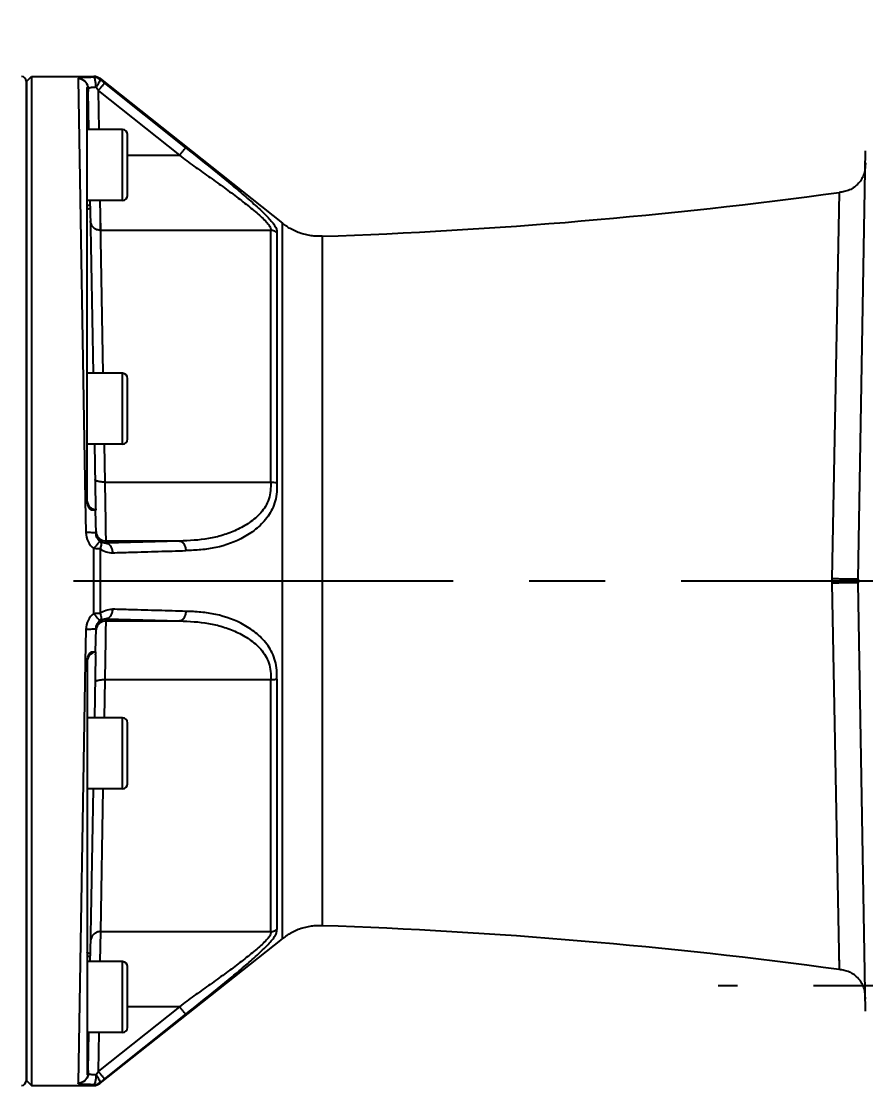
# Model space of a CAD drawing. Header units: millimetres. Extents: x 5828 to 6704, y 123 to 421.
# Drawn here: x 6413.49 to 6417.65, y 277.46 to 282.75 of the extents above; entities that cross this region are included whole.
import ezdxf

# ---------------------------------------------------------------- set-up
doc = ezdxf.new("R2010")
doc.units = ezdxf.units.MM
doc.linetypes.add('CENTER', pattern=[0.6, 0.375, -0.075, 0.075, -0.075])
for name, color, linetype in [('中心线', 7, 'Continuous'), ('外形图', 7, 'Continuous'), ('尺寸标注', 7, 'Continuous')]:
    doc.layers.add(name, color=color, linetype=linetype)
doc.styles.add('微软雅黑', font='msyh.ttc', dxfattribs={"height": 1.5})
doc.dimstyles.new('尺寸标注_1_20比例', dxfattribs={"dimtxt": 1.5, "dimasz": 1.25, "dimexe": 0.5, "dimexo": 0.4, "dimgap": 0.5, "dimtad": 1, "dimdec": 1, "dimlfac": 20, "dimdsep": 46, "dimtxsty": '微软雅黑', "dimcen": 0.09, "dimadec": 0, "dimazin": 0, "dimtp": 0.01, "dimtm": 0.01, "dimtfac": 1, "dimtdec": 1, "dimtofl": 0, "dimtmove": 0, "dimatfit": 3, "dimfxl": 1, "dimtolj": 1, "dimarcsym": 0})

# ---------------------------------------------------------------- blocks, each defined once
blk = doc.blocks.new('*D790')
at = {"layer": 'Defpoints', "color": 0}
for p in [(6421.5348, 279.4871), (6424.0848, 279.5121), (6424.0848, 269.6243)]:
    blk.add_point(p, dxfattribs=at)
at = {"layer": '尺寸标注', "color": 0, "lineweight": -2}
for p, q in [((6424.0848, 279.1121), (6424.0848, 269.1243)), ((6421.5348, 279.0871), (6421.5348, 269.1243)), ((6420.2848, 269.6243), (6414.0644, 269.6243)), ((6425.3348, 269.6243), (6426.5848, 269.6243))]:
    blk.add_line(p, q, dxfattribs=at)
at = {"layer": '尺寸标注', "color": 0}
for points in [[(6420.2848, 269.416), (6420.2848, 269.8327), (6421.5348, 269.6243)], [(6425.3348, 269.8327), (6425.3348, 269.416), (6424.0848, 269.6243)]]:
    blk.add_solid(points, dxfattribs=at)
at = {"layer": '尺寸标注', "color": 0, "insert": (6415.4316, 270.9039), "char_height": 1.5, "attachment_point": 5, "style": '微软雅黑'}
blk.add_mtext('\\A1;51', dxfattribs=at)
blk = doc.blocks.new('*D797')
at = {"layer": 'Defpoints', "color": 0}
for p in [(6393.0598, 279.0121), (6424.0598, 229.0622), (6424.0598, 223.5016)]:
    blk.add_point(p, dxfattribs=at)
at = {"layer": '尺寸标注', "color": 0, "lineweight": -2}
for p, q in [((6393.0598, 278.6121), (6393.0598, 223.0016)), ((6424.0598, 228.6622), (6424.0598, 223.0016)), ((6394.3098, 223.5016), (6422.8098, 223.5016))]:
    blk.add_line(p, q, dxfattribs=at)
at = {"layer": '尺寸标注', "color": 0}
for points in [[(6394.3098, 223.7099), (6394.3098, 223.2932), (6393.0598, 223.5016)], [(6422.8098, 223.2932), (6422.8098, 223.7099), (6424.0598, 223.5016)]]:
    blk.add_solid(points, dxfattribs=at)
at = {"layer": '尺寸标注', "color": 0, "insert": (6408.5598, 224.7767), "char_height": 1.5, "attachment_point": 5, "style": '微软雅黑'}
blk.add_mtext('\\A1;620', dxfattribs=at)
blk = doc.blocks.new('*D821')
at = {"layer": 'Defpoints', "color": 0}
for p in [(6422.8098, 284.4151), (6421.5348, 279.4871), (6422.8098, 273.4502)]:
    blk.add_point(p, dxfattribs=at)
at = {"layer": '尺寸标注', "color": 0, "lineweight": -2}
for p, q in [((6422.8098, 284.0151), (6422.8098, 272.9502)), ((6421.5348, 279.0871), (6421.5348, 272.9502)), ((6420.2848, 273.4502), (6413.7078, 273.4502)), ((6424.0598, 273.4502), (6425.3098, 273.4502))]:
    blk.add_line(p, q, dxfattribs=at)
at = {"layer": '尺寸标注', "color": 0}
for points in [[(6420.2848, 273.2418), (6420.2848, 273.6585), (6421.5348, 273.4502)], [(6424.0598, 273.6585), (6424.0598, 273.2418), (6422.8098, 273.4502)]]:
    blk.add_solid(points, dxfattribs=at)
at = {"layer": '尺寸标注', "color": 0, "insert": (6416.0623, 274.7258), "char_height": 1.5, "attachment_point": 5, "style": '微软雅黑'}
blk.add_mtext('\\A1;25.5', dxfattribs=at)

msp = doc.modelspace()

# ---------------------------------------------------------------- linework, layer by layer
at = {"layer": '中心线', "linetype": 'CENTER', "ltscale": 5}
for p, q in [((6392.7428, 279.9871), (6428.2723, 279.9871)), ((6428.2723, 277.9871), (6416.9267, 277.9871))]:
    msp.add_line(p, q, dxfattribs=at)
at = {"layer": '外形图', "color": 7, "linetype": 'Continuous'}
for p, q in [((6413.5098, 282.4551), (6413.5348, 282.4801)), ((6413.5098, 282.4551), (6413.5098, 277.5191)), ((6413.5098, 277.5195), (6413.5098, 282.4547)), ((6413.5348, 282.4801), (6413.5348, 277.4941)), ((6413.5348, 282.4801), (6413.8424, 282.4801)), ((6413.7653, 282.4684), (6413.8009, 280.3862)), ((6413.8424, 282.4761), (6413.8424, 282.48)), ((6413.8735, 282.4693), (6413.8735, 282.4653)), ((6413.8735, 282.4693), (6414.7738, 281.7553)), ((6414.2973, 282.1279), (6413.8965, 282.4471)), ((6413.8098, 280.3819), (6413.8098, 282.4257)), ((6413.8153, 282.4195), (6413.8155, 282.4066)), ((6413.8188, 282.2179), (6413.8155, 282.4057)), ((6413.8688, 282.2177), (6413.8654, 282.4097)), ((6413.8654, 282.4097), (6414.2663, 282.0905)), ((6413.9848, 282.2177), (6413.8098, 282.2177)), ((6413.9848, 281.8677), (6413.9848, 282.2177)), ((6414.0098, 281.8927), (6414.0098, 282.1927)), ((6414.0098, 282.0905), (6414.2663, 282.0905)), ((6417.6172, 279.9958), (6417.6542, 282.1121)), ((6413.9848, 281.8677), (6413.8098, 281.8677)), ((6413.8253, 281.843), (6413.8249, 281.868)), ((6413.8747, 281.8489), (6413.8744, 281.8677)), ((6413.8767, 281.7196), (6413.8744, 281.8674)), ((6417.5235, 281.907), (6417.4873, 279.9976)), ((6413.8256, 281.825), (6413.8398, 281.0135)), ((6413.8893, 281.0135), (6413.8759, 281.7674)), ((6414.7738, 278.2189), (6414.7738, 281.7553)), ((6414.7163, 281.7195), (6413.8767, 281.7195)), ((6414.7163, 280.4756), (6414.7163, 281.7195)), ((6414.7474, 281.7091), (6414.7474, 280.4727)), ((6414.9702, 281.6905), (6414.9702, 278.2836)), ((6413.9848, 281.0135), (6413.8098, 281.0135)), ((6413.9848, 280.6635), (6413.9848, 281.0135)), ((6414.0098, 280.6885), (6414.0098, 280.9885)), ((6413.9848, 280.6635), (6413.8098, 280.6635)), ((6413.8459, 280.6635), (6413.8512, 280.3587)), ((6413.899, 280.4756), (6413.8956, 280.6635)), ((6413.899, 280.4756), (6414.7163, 280.4756)), ((6413.8009, 280.3872), (6413.8036, 280.2261)), ((6413.8536, 280.2222), (6413.8516, 280.3371)), ((6413.8516, 280.3371), (6413.8527, 280.3371)), ((6413.9036, 280.1744), (6413.9034, 280.1845)), ((6414.2663, 280.1845), (6413.9034, 280.1845)), ((6414.2663, 280.1845), (6413.9036, 280.1744)), ((6413.8424, 279.8273), (6413.8424, 280.1469)), ((6413.8735, 280.1462), (6413.8735, 279.828)), ((6417.4873, 279.9765), (6417.5235, 278.0672)), ((6417.6542, 277.8621), (6417.6172, 279.9784)), ((6413.9034, 279.7897), (6413.9036, 279.7998)), ((6413.9036, 279.7998), (6414.2663, 279.7897)), ((6413.8036, 279.7481), (6413.8009, 279.587)), ((6413.8516, 279.6371), (6413.8536, 279.752)), ((6413.9034, 279.7897), (6414.2663, 279.7897)), ((6413.8009, 279.5879), (6413.7653, 277.5057)), ((6413.8098, 279.5922), (6413.8098, 277.5485)), ((6413.8512, 279.6154), (6413.8459, 279.3106)), ((6413.8527, 279.6371), (6413.8516, 279.6371)), ((6413.8956, 279.3106), (6413.899, 279.4985)), ((6414.7163, 279.4985), (6413.899, 279.4985)), ((6414.7163, 278.2547), (6414.7163, 279.4985)), ((6414.7474, 279.5014), (6414.7474, 278.2651)), ((6413.9848, 279.3106), (6413.8098, 279.3106)), ((6413.9848, 278.9606), (6413.9848, 279.3106)), ((6414.0098, 278.9856), (6414.0098, 279.2856)), ((6413.9848, 278.9606), (6413.8098, 278.9606)), ((6413.8398, 278.9606), (6413.8256, 278.1492)), ((6413.8767, 278.2547), (6413.8893, 278.9606)), ((6413.8735, 277.5049), (6414.7738, 278.2189)), ((6413.8744, 278.1064), (6413.8767, 278.2546)), ((6413.8767, 278.2547), (6414.7163, 278.2547)), ((6413.9848, 278.1064), (6413.8098, 278.1064)), ((6413.8249, 278.1062), (6413.8253, 278.1312)), ((6413.9848, 277.7564), (6413.9848, 278.1064)), ((6417.522, 278.1445), (6417.5231, 278.0866)), ((6414.0098, 277.7814), (6414.0098, 278.0814)), ((6414.2663, 277.8836), (6413.8654, 277.5644)), ((6413.8965, 277.527), (6414.2973, 277.8463)), ((6414.2663, 277.8836), (6414.0098, 277.8836)), ((6413.9848, 277.7564), (6413.8098, 277.7564)), ((6413.8155, 277.5684), (6413.8188, 277.7563)), ((6413.8654, 277.5644), (6413.8688, 277.7564)), ((6413.8155, 277.5675), (6413.8153, 277.5546)), ((6413.5098, 277.5191), (6413.5348, 277.4941)), ((6413.5348, 277.4941), (6413.8424, 277.4941)), ((6413.8424, 277.4941), (6413.8424, 277.4981)), ((6413.8735, 277.5089), (6413.8735, 277.5049))]:
    msp.add_line(p, q, dxfattribs=at)
for centre, radius, start, end in [((6413.4848, 282.4547), 0.025, 0, 89), ((6413.8424, 282.4301), 0.05, 51.5856, 90), ((6413.8424, 282.426), 0.05, 51.641, 90.0041), ((6411.6598, 279.6373), 3.5914, 51.4794, 51.9472), ((6413.7645, 282.4049), 0.051, 0.9931, 18.8627), ((6413.7658, 282.4187), 0.0495, 1.0052, 9.1109), ((6411.9484, 281.2016), 2.266, 32.2194, 32.7686), ((6413.9848, 282.1927), 0.025, 0, 90), ((6413.9848, 281.8927), 0.025, 270, 0), ((6414.1377, 306.6766), 25, 271.90825, 277.78347), ((6413.843, 281.7362), 0.0943, 99.9651, 101.2713), ((6413.9848, 280.9885), 0.025, 0, 90), ((6413.9848, 280.6885), 0.025, 270, 0), ((6413.8598, 280.3864), 0.05, 185.0852, 260.5549), ((6413.8594, 280.3861), 0.0494, 220.9705, 222.774), ((6413.8601, 280.3868), 0.0503, 222.8375, 241.3979), ((6413.8598, 280.3864), 0.0498, 241.4583, 243.4253), ((6414.0847, 280.3627), 0.2335, 180.9755, 182.7939), ((6414.0516, 280.3611), 0.2004, 182.7937, 184.8596), ((6414.0257, 280.3589), 0.1743, 184.8586, 187.175), ((6413.9037, 280.2345), 0.0503, 181.0706, 199.3639), ((6413.9034, 280.2345), 0.05, 199.4464, 270.0109), ((6418.0437, 279.9871), 0.5564, 178.916, 181.084), ((6418.1171, 279.9871), 0.5, 179, 181), ((6413.9037, 279.7397), 0.0503, 161.3055, 178.9359), ((6413.9034, 279.7397), 0.05, 89.9928, 161.2114), ((6413.8598, 279.5878), 0.05, 99.4451, 174.9073), ((6413.8598, 279.5878), 0.0498, 115.8154, 118.4416), ((6413.86, 279.5873), 0.0503, 99.5005, 115.8098), ((6414.0847, 279.6115), 0.2335, 177.2054, 179.0245), ((6413.9848, 279.2856), 0.025, 0, 90), ((6413.9848, 278.9856), 0.025, 270, 0), ((6414.1377, 253.2975), 25, 82.21653, 88.09175), ((6413.9848, 278.0814), 0.025, 0, 90), ((6413.9848, 277.7814), 0.025, 270, 0), ((6413.7645, 277.5693), 0.051, 341.1532, 359.0085), ((6413.7658, 277.5555), 0.0495, 350.8883, 358.9946), ((6411.9172, 278.7923), 2.3029, 327.2365, 327.7768), ((6411.6358, 280.3673), 3.6301, 308.0553, 308.5181), ((6413.4848, 277.5195), 0.025, 271, 0), ((6413.8424, 277.5481), 0.05, 269.9958, 308.3647), ((6413.8424, 277.5441), 0.05, 270, 308.4144)]:
    msp.add_arc(centre, radius, start, end, dxfattribs=at)
for points, knots in [([(6413.8424, 282.4761), (6413.832, 282.4759), (6413.8134, 282.4755), (6413.7916, 282.4743), (6413.7782, 282.4729), (6413.7714, 282.4716), (6413.7674, 282.4707), (6413.7653, 282.4691), (6413.7653, 282.4684)], [0, 0, 0, 0, 0.397374, 0.714246, 0.831965, 0.918774, 0.973583, 1, 1, 1, 1]), ([(6413.8147, 282.4265), (6413.8128, 282.4379), (6413.8006, 282.46), (6413.7768, 282.4684), (6413.7653, 282.4684)], [0, 0, 0, 0, 0.499228, 1, 1, 1, 1]), ([(6413.8537, 282.4281), (6413.8536, 282.434), (6413.853, 282.4451), (6413.8506, 282.46), (6413.8478, 282.47), (6413.8443, 282.4756), (6413.8424, 282.4761)], [0, 0, 0, 0, 0.355501, 0.661447, 0.881227, 1, 1, 1, 1]), ([(6413.8735, 282.4653), (6413.8738, 282.4648), (6413.8739, 282.4632), (6413.8728, 282.4588), (6413.8691, 282.4512), (6413.8625, 282.4403), (6413.8569, 282.4323), (6413.8537, 282.4281)], [0, 0, 0, 0, 0.040065, 0.10546, 0.319036, 0.628078, 1, 1, 1, 1]), ([(6413.8654, 282.4097), (6413.8692, 282.4145), (6413.8747, 282.4214), (6413.8818, 282.4301), (6413.8864, 282.4356), (6413.8902, 282.4402), (6413.8931, 282.4437), (6413.8952, 282.4458), (6413.8961, 282.4469), (6413.8965, 282.4471)], [0, 0, 0, 0, 0.374418, 0.543744, 0.692946, 0.816959, 0.91156, 0.973187, 1, 1, 1, 1]), ([(6413.8098, 282.4257), (6413.8098, 282.4258), (6413.81, 282.4263), (6413.8109, 282.4254), (6413.8117, 282.4241), (6413.8124, 282.4224), (6413.8128, 282.4214)], [0, 0, 0, 0, 0.073177, 0.17392, 0.434645, 1, 1, 1, 1]), ([(6413.8155, 282.4057), (6413.8147, 282.4058), (6413.8133, 282.4059), (6413.8114, 282.4061), (6413.8105, 282.4063), (6413.8098, 282.4064), (6413.8098, 282.4065)], [0, 0, 0, 0, 0.427312, 0.738084, 0.928317, 1, 1, 1, 1]), ([(6413.8153, 282.4195), (6413.8153, 282.4199), (6413.8156, 282.4214), (6413.817, 282.4225), (6413.8181, 282.4231)], [0, 0, 0, 0, 0.206222, 1, 1, 1, 1]), ([(6413.8181, 282.4231), (6413.8198, 282.424), (6413.8243, 282.4255), (6413.8362, 282.4275), (6413.8464, 282.4279), (6413.8537, 282.4281)], [0, 0, 0, 0, 0.161753, 0.38976, 1, 1, 1, 1]), ([(6414.2663, 282.0905), (6414.27, 282.0952), (6414.277, 282.1039), (6414.2854, 282.1141), (6414.291, 282.1208), (6414.2939, 282.1243), (6414.296, 282.1265), (6414.2969, 282.1276), (6414.2973, 282.1279)], [0, 0, 0, 0, 0.372076, 0.689375, 0.813454, 0.908663, 0.971474, 1, 1, 1, 1]), ([(6414.2973, 282.1279), (6414.3469, 282.0884), (6414.4205, 282.0296), (6414.5166, 281.9508), (6414.5742, 281.9022), (6414.618, 281.864), (6414.6487, 281.8363), (6414.6771, 281.8097), (6414.7022, 281.7845), (6414.7229, 281.7615), (6414.7362, 281.7435), (6414.7428, 281.7319), (6414.7451, 281.7264), (6414.7459, 281.7217), (6414.7461, 281.716), (6414.747, 281.7115), (6414.7474, 281.7091)], [0, 0, 0, 0, 0.305742, 0.455423, 0.600139, 0.66966, 0.736489, 0.799687, 0.857689, 0.908228, 0.948946, 0.965584, 0.972366, 0.977927, 0.988315, 1, 1, 1, 1]), ([(6414.2663, 282.0905), (6414.2896, 282.0725), (6414.3367, 282.0372), (6414.4086, 281.9869), (6414.4789, 281.9365), (6414.5465, 281.8865), (6414.6002, 281.845), (6414.6401, 281.8126), (6414.6667, 281.7898), (6414.689, 281.7686), (6414.7039, 281.7521), (6414.712, 281.7402), (6414.7165, 281.731), (6414.7172, 281.7238), (6414.7163, 281.7196)], [0, 0, 0, 0, 0.149958, 0.299304, 0.446632, 0.590183, 0.727212, 0.791873, 0.852026, 0.90533, 0.948428, 0.964945, 0.978304, 1, 1, 1, 1]), ([(6417.6531, 282.053), (6417.653, 282.0443), (6417.6526, 282.0268), (6417.6477, 282.0003), (6417.6367, 281.9747), (6417.6152, 281.944), (6417.5841, 281.9214), (6417.5494, 281.9106), (6417.532, 281.9082), (6417.5235, 281.907)], [0, 0, 0, 0, 0.119278, 0.242098, 0.369924, 0.500659, 0.757898, 0.880704, 1, 1, 1, 1]), ([(6413.8253, 281.843), (6413.8231, 281.843), (6413.8201, 281.843), (6413.8162, 281.8431), (6413.814, 281.8432), (6413.8123, 281.8433), (6413.8109, 281.8433), (6413.8104, 281.8435), (6413.8098, 281.8435), (6413.8098, 281.8436)], [0, 0, 0, 0, 0.422968, 0.595234, 0.738493, 0.851494, 0.933096, 0.982611, 1, 1, 1, 1]), ([(6413.8098, 281.8209), (6413.8098, 281.8228), (6413.8133, 281.8255), (6413.8185, 281.8273), (6413.8223, 281.8283), (6413.8245, 281.8287)], [0, 0, 0, 0, 0.322901, 0.611611, 1, 1, 1, 1]), ([(6413.8767, 281.7195), (6413.8702, 281.7195), (6413.8573, 281.7219), (6413.8408, 281.7323), (6413.8296, 281.748), (6413.8268, 281.7605), (6413.8267, 281.7668)], [0, 0, 0, 0, 0.254414, 0.506133, 0.754297, 1, 1, 1, 1]), ([(6414.9702, 281.6906), (6414.9627, 281.6904), (6414.9468, 281.6899), (6414.9216, 281.6916), (6414.8943, 281.6966), (6414.8659, 281.7044), (6414.8384, 281.715), (6414.8135, 281.7272), (6414.7922, 281.7409), (6414.7798, 281.7507), (6414.7739, 281.7554)], [0, 0, 0, 0, 0.106958, 0.224643, 0.35817, 0.500025, 0.64187, 0.775376, 0.893046, 1, 1, 1, 1]), ([(6414.7474, 281.7091), (6414.7408, 281.7141), (6414.7301, 281.7186), (6414.7191, 281.7195), (6414.7163, 281.7195)], [0, 0, 0, 0, 0.747174, 1, 1, 1, 1]), ([(6413.899, 280.4756), (6413.8926, 280.4755), (6413.8808, 280.476), (6413.8669, 280.478), (6413.8578, 280.4807), (6413.8525, 280.4831), (6413.849, 280.4862), (6413.849, 280.4883)], [0, 0, 0, 0, 0.356283, 0.66236, 0.783999, 0.880248, 1, 1, 1, 1]), ([(6413.9034, 280.1845), (6413.9034, 280.1907), (6413.9028, 280.2167), (6413.9021, 280.2741), (6413.9007, 280.365), (6413.8996, 280.4361), (6413.899, 280.4757)], [0, 0, 0, 0, 0.063039, 0.267848, 0.592159, 1, 1, 1, 1]), ([(6414.7163, 280.4757), (6414.7175, 280.4478), (6414.7144, 280.4054), (6414.6916, 280.3557), (6414.6686, 280.3242), (6414.6413, 280.2978), (6414.602, 280.2676), (6414.5484, 280.2377), (6414.4799, 280.2121), (6414.3862, 280.1895), (6414.3139, 280.1861), (6414.2663, 280.1845)], [0, 0, 0, 0, 0.139746, 0.206565, 0.271063, 0.334113, 0.396256, 0.518624, 0.64004, 0.761174, 1, 1, 1, 1]), ([(6414.7474, 280.4727), (6414.7474, 280.4575), (6414.7472, 280.4273), (6414.7401, 280.3831), (6414.7253, 280.3425), (6414.6975, 280.2953), (6414.6516, 280.2469), (6414.5667, 280.1894), (6414.4706, 280.1544), (6414.3719, 280.1398), (6414.3222, 280.138), (6414.2973, 280.1372)], [0, 0, 0, 0, 0.072606, 0.143476, 0.21168, 0.277368, 0.40329, 0.525365, 0.763457, 0.881714, 1, 1, 1, 1]), ([(6414.7163, 280.4756), (6414.7191, 280.4756), (6414.7295, 280.4754), (6414.7399, 280.4743), (6414.7474, 280.4727)], [0, 0, 0, 0, 0.267072, 1, 1, 1, 1]), ([(6413.8516, 280.3371), (6413.8511, 280.3372), (6413.8491, 280.3369), (6413.8447, 280.3372), (6413.8393, 280.3371), (6413.8349, 280.337), (6413.8326, 280.3371), (6413.8309, 280.3369), (6413.8288, 280.3379), (6413.8266, 280.3397), (6413.8237, 280.3426), (6413.8206, 280.3467), (6413.8173, 280.352), (6413.8138, 280.3595), (6413.8107, 280.3695), (6413.8098, 280.3778), (6413.8098, 280.3819)], [0, 0, 0, 0, 0.021194, 0.083558, 0.183528, 0.245856, 0.262563, 0.279754, 0.316405, 0.356619, 0.398268, 0.48353, 0.569867, 0.65641, 0.828763, 1, 1, 1, 1]), ([(6413.8222, 280.3538), (6413.8205, 280.3557), (6413.8143, 280.364), (6413.8109, 280.3741), (6413.8101, 280.3818)], [0, 0, 0, 0, 0.252277, 1, 1, 1, 1]), ([(6413.8512, 280.2236), (6413.8489, 280.2242), (6413.8428, 280.225), (6413.8269, 280.2262), (6413.8134, 280.2262), (6413.8036, 280.2261)], [0, 0, 0, 0, 0.15112, 0.383735, 1, 1, 1, 1]), ([(6413.8036, 280.2261), (6413.8039, 280.211), (6413.811, 280.1807), (6413.8306, 280.1563), (6413.8424, 280.1469)], [0, 0, 0, 0, 0.499605, 1, 1, 1, 1]), ([(6413.8536, 280.2222), (6413.8536, 280.2225), (6413.8527, 280.2232), (6413.8518, 280.2234), (6413.8512, 280.2236)], [0, 0, 0, 0, 0.33039, 1, 1, 1, 1]), ([(6413.873, 280.1832), (6413.8726, 280.1832), (6413.8716, 280.182), (6413.8697, 280.1803), (6413.8667, 280.1768), (6413.863, 280.1725), (6413.8585, 280.1671), (6413.8515, 280.1585), (6413.8461, 280.1516), (6413.8424, 280.1469)], [0, 0, 0, 0, 0.024801, 0.084439, 0.177567, 0.300848, 0.450222, 0.620668, 1, 1, 1, 1]), ([(6413.873, 280.1832), (6413.8749, 280.1816), (6413.8789, 280.1754), (6413.8791, 280.1618), (6413.8759, 280.1516), (6413.8735, 280.1462)], [0, 0, 0, 0, 0.189321, 0.543067, 1, 1, 1, 1]), ([(6413.9036, 280.1744), (6413.8985, 280.1741), (6413.8876, 280.1752), (6413.8776, 280.1799), (6413.873, 280.1832)], [0, 0, 0, 0, 0.477235, 1, 1, 1, 1]), ([(6413.9036, 280.1744), (6413.9076, 280.1742), (6413.9163, 280.1708), (6413.926, 280.1598), (6413.9325, 280.1445), (6413.9344, 280.1328), (6413.9347, 280.1267)], [0, 0, 0, 0, 0.196331, 0.428313, 0.701161, 1, 1, 1, 1]), ([(6414.2663, 280.1845), (6414.2703, 280.1843), (6414.2789, 280.181), (6414.2885, 280.17), (6414.2951, 280.1549), (6414.297, 280.1433), (6414.2973, 280.1372)], [0, 0, 0, 0, 0.196619, 0.428539, 0.701151, 1, 1, 1, 1]), ([(6413.8735, 280.1462), (6413.8711, 280.1463), (6413.8608, 280.1467), (6413.8504, 280.1469), (6413.8424, 280.1469)], [0, 0, 0, 0, 0.224494, 1, 1, 1, 1]), ([(6413.8735, 280.1462), (6413.8823, 280.1395), (6413.9021, 280.1293), (6413.9241, 280.1263), (6413.9347, 280.1267)], [0, 0, 0, 0, 0.511752, 1, 1, 1, 1]), ([(6413.9347, 280.1267), (6413.9649, 280.1275), (6414.0404, 280.1299), (6414.1613, 280.1331), (6414.252, 280.1359), (6414.2973, 280.1372)], [0, 0, 0, 0, 0.25, 0.625003, 1, 1, 1, 1]), ([(6417.6172, 279.9958), (6417.6171, 279.9956), (6417.6164, 279.9958), (6417.6157, 279.9957), (6417.614, 279.9957), (6417.6112, 279.9957), (6417.6066, 279.9958), (6417.6006, 279.9958), (6417.5931, 279.9959), (6417.5806, 279.9961), (6417.5625, 279.9964), (6417.5387, 279.9967), (6417.5133, 279.9972), (6417.496, 279.9975), (6417.4873, 279.9976)], [0, 0, 0, 0, 0.006054, 0.011468, 0.019174, 0.042672, 0.077859, 0.124417, 0.181903, 0.249873, 0.41336, 0.601066, 0.799645, 1, 1, 1, 1]), ([(6417.6172, 279.9784), (6417.6172, 279.9784), (6417.6168, 279.9784), (6417.6162, 279.9784), (6417.6142, 279.9784), (6417.6112, 279.9784), (6417.6067, 279.9784), (6417.6007, 279.9783), (6417.5932, 279.9782), (6417.5807, 279.9781), (6417.5625, 279.9778), (6417.5387, 279.9774), (6417.5133, 279.977), (6417.496, 279.9767), (6417.4873, 279.9765)], [0, 0, 0, 0, 0.000874, 0.006195, 0.019346, 0.042676, 0.077271, 0.123582, 0.181474, 0.249941, 0.413422, 0.601069, 0.799648, 1, 1, 1, 1]), ([(6413.8424, 279.8273), (6413.8306, 279.8179), (6413.811, 279.7935), (6413.8039, 279.7631), (6413.8036, 279.7481)], [0, 0, 0, 0, 0.500432, 1, 1, 1, 1]), ([(6413.8424, 279.8273), (6413.8452, 279.8273), (6413.8555, 279.8273), (6413.8659, 279.8276), (6413.8735, 279.828)], [0, 0, 0, 0, 0.268357, 1, 1, 1, 1]), ([(6413.873, 279.791), (6413.8726, 279.7909), (6413.8716, 279.7922), (6413.8697, 279.7939), (6413.8667, 279.7973), (6413.863, 279.8017), (6413.8585, 279.8071), (6413.8515, 279.8157), (6413.8461, 279.8225), (6413.8424, 279.8273)], [0, 0, 0, 0, 0.024803, 0.084456, 0.177635, 0.300963, 0.450354, 0.620762, 1, 1, 1, 1]), ([(6413.8735, 279.828), (6413.8751, 279.8242), (6413.8781, 279.8155), (6413.8798, 279.8023), (6413.8759, 279.7934), (6413.873, 279.791)], [0, 0, 0, 0, 0.315963, 0.706442, 1, 1, 1, 1]), ([(6413.873, 279.791), (6413.8776, 279.7943), (6413.8876, 279.799), (6413.8985, 279.8001), (6413.9036, 279.7998)], [0, 0, 0, 0, 0.522735, 1, 1, 1, 1]), ([(6413.8735, 279.828), (6413.8823, 279.8347), (6413.9021, 279.8449), (6413.9241, 279.8478), (6413.9347, 279.8475)], [0, 0, 0, 0, 0.511785, 1, 1, 1, 1]), ([(6413.9347, 279.8475), (6413.9344, 279.8414), (6413.9325, 279.8297), (6413.926, 279.8144), (6413.9163, 279.8033), (6413.9076, 279.8), (6413.9036, 279.7998)], [0, 0, 0, 0, 0.298724, 0.571467, 0.803584, 1, 1, 1, 1]), ([(6414.2973, 279.8369), (6414.252, 279.8383), (6414.1613, 279.8411), (6414.0404, 279.8442), (6413.9649, 279.8466), (6413.9347, 279.8475)], [0, 0, 0, 0, 0.374997, 0.75, 1, 1, 1, 1]), ([(6414.2973, 279.8369), (6414.297, 279.8309), (6414.2951, 279.8193), (6414.2886, 279.8041), (6414.2789, 279.7932), (6414.2703, 279.7899), (6414.2663, 279.7897)], [0, 0, 0, 0, 0.298737, 0.571247, 0.803299, 1, 1, 1, 1]), ([(6414.7474, 279.5014), (6414.7474, 279.5167), (6414.7472, 279.5469), (6414.7401, 279.591), (6414.7253, 279.6316), (6414.6975, 279.6789), (6414.6516, 279.7272), (6414.5667, 279.7847), (6414.4706, 279.8197), (6414.3719, 279.8344), (6414.3222, 279.8362), (6414.2973, 279.8369)], [0, 0, 0, 0, 0.072607, 0.143477, 0.211679, 0.277366, 0.40329, 0.525365, 0.763457, 0.881714, 1, 1, 1, 1]), ([(6413.8512, 279.7506), (6413.8489, 279.7499), (6413.8428, 279.7491), (6413.8269, 279.748), (6413.8134, 279.7479), (6413.8036, 279.7481)], [0, 0, 0, 0, 0.15112, 0.383736, 1, 1, 1, 1]), ([(6413.8536, 279.752), (6413.8536, 279.7517), (6413.8527, 279.751), (6413.8518, 279.7507), (6413.8512, 279.7506)], [0, 0, 0, 0, 0.330391, 1, 1, 1, 1]), ([(6413.899, 279.4985), (6413.8996, 279.5381), (6413.9007, 279.6091), (6413.9021, 279.7), (6413.9028, 279.7575), (6413.9034, 279.7835), (6413.9034, 279.7896)], [0, 0, 0, 0, 0.407838, 0.732156, 0.936965, 1, 1, 1, 1]), ([(6414.2663, 279.7896), (6414.3139, 279.7881), (6414.3861, 279.7846), (6414.4798, 279.7621), (6414.5482, 279.7365), (6414.6128, 279.7005), (6414.6712, 279.6515), (6414.7134, 279.5821), (6414.7181, 279.5264), (6414.7163, 279.4985)], [0, 0, 0, 0, 0.238914, 0.360108, 0.481572, 0.604048, 0.729112, 0.859986, 1, 1, 1, 1]), ([(6413.8098, 279.5922), (6413.8098, 279.5963), (6413.8107, 279.6046), (6413.8138, 279.6146), (6413.8173, 279.6221), (6413.8206, 279.6275), (6413.8237, 279.6315), (6413.8266, 279.6344), (6413.8285, 279.6359), (6413.8301, 279.6369), (6413.8318, 279.6372), (6413.8345, 279.637), (6413.8393, 279.6371), (6413.8447, 279.637), (6413.8491, 279.6372), (6413.8511, 279.637), (6413.8516, 279.6371)], [0, 0, 0, 0, 0.171185, 0.343493, 0.430014, 0.516328, 0.601563, 0.6432, 0.683428, 0.702634, 0.720363, 0.754216, 0.816529, 0.916474, 0.978817, 1, 1, 1, 1]), ([(6413.899, 279.4985), (6413.8926, 279.4986), (6413.8807, 279.4982), (6413.8669, 279.4962), (6413.8578, 279.4934), (6413.8525, 279.4911), (6413.849, 279.4879), (6413.849, 279.4858)], [0, 0, 0, 0, 0.356297, 0.66238, 0.784016, 0.88026, 1, 1, 1, 1]), ([(6414.7474, 279.5014), (6414.7451, 279.5009), (6414.7348, 279.4991), (6414.7244, 279.4985), (6414.7163, 279.4985)], [0, 0, 0, 0, 0.226723, 1, 1, 1, 1]), ([(6414.2973, 277.8463), (6414.3469, 277.8857), (6414.4205, 277.9446), (6414.5165, 278.0234), (6414.5847, 278.0808), (6414.6472, 278.1359), (6414.6934, 278.18), (6414.7229, 278.2126), (6414.7361, 278.2306), (6414.7433, 278.2431), (6414.7458, 278.2511), (6414.7466, 278.2582), (6414.7472, 278.2628), (6414.7474, 278.2651)], [0, 0, 0, 0, 0.305768, 0.455462, 0.600195, 0.736545, 0.857783, 0.908427, 0.948971, 0.965221, 0.977837, 0.988894, 1, 1, 1, 1]), ([(6414.7163, 278.2547), (6414.7191, 278.2547), (6414.7301, 278.2555), (6414.7408, 278.2601), (6414.7474, 278.2651)], [0, 0, 0, 0, 0.252823, 1, 1, 1, 1]), ([(6414.9702, 278.2835), (6414.9627, 278.2837), (6414.9468, 278.2843), (6414.9216, 278.2826), (6414.8943, 278.2776), (6414.8659, 278.2698), (6414.8384, 278.2592), (6414.8135, 278.2469), (6414.7922, 278.2333), (6414.7798, 278.2234), (6414.7739, 278.2188)], [0, 0, 0, 0, 0.106958, 0.224643, 0.35817, 0.500025, 0.64187, 0.775376, 0.893046, 1, 1, 1, 1]), ([(6413.8767, 278.2547), (6413.8702, 278.2547), (6413.8573, 278.2523), (6413.8408, 278.2419), (6413.8296, 278.2262), (6413.8268, 278.2136), (6413.8267, 278.2074)], [0, 0, 0, 0, 0.254415, 0.506133, 0.754297, 1, 1, 1, 1]), ([(6414.7163, 278.2546), (6414.7169, 278.2503), (6414.7154, 278.24), (6414.7059, 278.2239), (6414.6891, 278.2057), (6414.6668, 278.1845), (6414.6403, 278.1617), (6414.611, 278.1379), (6414.5799, 278.1135), (6414.5361, 278.0799), (6414.4791, 278.0378), (6414.4087, 277.9874), (6414.3368, 277.9368), (6414.2895, 277.9019), (6414.2663, 277.8836)], [0, 0, 0, 0, 0.021691, 0.051019, 0.093916, 0.147425, 0.207553, 0.271999, 0.339448, 0.409095, 0.552803, 0.700283, 0.849834, 1, 1, 1, 1]), ([(6413.8177, 278.1471), (6413.8156, 278.1478), (6413.8123, 278.1489), (6413.8098, 278.152), (6413.8098, 278.1533)], [0, 0, 0, 0, 0.640062, 1, 1, 1, 1]), ([(6413.8253, 278.1312), (6413.8231, 278.1312), (6413.8201, 278.1311), (6413.8162, 278.131), (6413.814, 278.1309), (6413.8123, 278.1308), (6413.8109, 278.1308), (6413.8104, 278.1307), (6413.8098, 278.1307), (6413.8098, 278.1306)], [0, 0, 0, 0, 0.422979, 0.595248, 0.73851, 0.851512, 0.933113, 0.982624, 1, 1, 1, 1]), ([(6413.8266, 278.145), (6413.8258, 278.1452), (6413.8228, 278.1457), (6413.8198, 278.1465), (6413.8177, 278.1471)], [0, 0, 0, 0, 0.278958, 1, 1, 1, 1]), ([(6417.6531, 277.9212), (6417.653, 277.9298), (6417.6526, 277.9474), (6417.6477, 277.9738), (6417.6367, 277.9994), (6417.6152, 278.0302), (6417.5841, 278.0527), (6417.5494, 278.0635), (6417.532, 278.066), (6417.5235, 278.0672)], [0, 0, 0, 0, 0.119278, 0.242098, 0.369924, 0.500659, 0.757898, 0.880704, 1, 1, 1, 1]), ([(6414.2973, 277.8463), (6414.2969, 277.8465), (6414.296, 277.8477), (6414.2939, 277.8499), (6414.291, 277.8534), (6414.2854, 277.86), (6414.277, 277.8702), (6414.27, 277.8789), (6414.2663, 277.8836)], [0, 0, 0, 0, 0.028503, 0.091267, 0.186383, 0.310388, 0.627787, 1, 1, 1, 1]), ([(6413.8147, 277.5476), (6413.8128, 277.5363), (6413.8006, 277.5142), (6413.7768, 277.5057), (6413.7653, 277.5057)], [0, 0, 0, 0, 0.499228, 1, 1, 1, 1]), ([(6413.8155, 277.5684), (6413.8147, 277.5684), (6413.8133, 277.5682), (6413.8114, 277.5681), (6413.8105, 277.5679), (6413.8098, 277.5678), (6413.8098, 277.5676)], [0, 0, 0, 0, 0.427312, 0.738085, 0.928317, 1, 1, 1, 1]), ([(6413.8128, 277.5528), (6413.8124, 277.5517), (6413.8117, 277.5501), (6413.8109, 277.5487), (6413.81, 277.5478), (6413.8098, 277.5483), (6413.8098, 277.5485)], [0, 0, 0, 0, 0.565319, 0.826115, 0.926858, 1, 1, 1, 1]), ([(6413.8537, 277.5461), (6413.849, 277.5462), (6413.8403, 277.5465), (6413.8287, 277.5478), (6413.8207, 277.5496), (6413.8163, 277.5519), (6413.8156, 277.5533)], [0, 0, 0, 0, 0.361229, 0.661291, 0.875711, 1, 1, 1, 1]), ([(6413.8537, 277.5461), (6413.8536, 277.5401), (6413.853, 277.529), (6413.8506, 277.5142), (6413.8478, 277.5042), (6413.8443, 277.4985), (6413.8424, 277.4981)], [0, 0, 0, 0, 0.355465, 0.661337, 0.881179, 1, 1, 1, 1]), ([(6413.8537, 277.5461), (6413.8569, 277.5418), (6413.8625, 277.5339), (6413.8691, 277.523), (6413.8728, 277.5153), (6413.8739, 277.511), (6413.8738, 277.5093), (6413.8735, 277.5089)], [0, 0, 0, 0, 0.371926, 0.68097, 0.894546, 0.959943, 1, 1, 1, 1]), ([(6413.8965, 277.527), (6413.8961, 277.5272), (6413.8952, 277.5284), (6413.8931, 277.5305), (6413.8902, 277.534), (6413.8864, 277.5385), (6413.8818, 277.5441), (6413.8747, 277.5528), (6413.8692, 277.5597), (6413.8654, 277.5644)], [0, 0, 0, 0, 0.026788, 0.088369, 0.182874, 0.30681, 0.456026, 0.62544, 1, 1, 1, 1]), ([(6413.8424, 277.4981), (6413.832, 277.4982), (6413.8134, 277.4986), (6413.7917, 277.4998), (6413.7782, 277.5012), (6413.7714, 277.5025), (6413.7674, 277.5035), (6413.7653, 277.505), (6413.7653, 277.5057)], [0, 0, 0, 0, 0.397225, 0.714239, 0.831974, 0.918769, 0.97358, 1, 1, 1, 1])]:
    msp.add_open_spline(points, degree=3, knots=knots, dxfattribs=at)
for points in [[(6413.8266, 281.8291), (6413.8258, 281.8337), (6413.8254, 281.8383), (6413.8253, 281.843)], [(6413.8256, 281.825), (6413.8256, 281.8264), (6413.8259, 281.8279), (6413.8266, 281.8291)], [(6413.8517, 280.3372), (6413.8468, 280.338), (6413.842, 280.3396), (6413.8375, 280.3419)], [(6413.8578, 280.2028), (6413.8552, 280.2089), (6413.8537, 280.2156), (6413.8536, 280.2222)], [(6413.873, 280.1832), (6413.8665, 280.1883), (6413.8611, 280.1952), (6413.8578, 280.2028)], [(6413.8536, 279.752), (6413.8537, 279.7586), (6413.8552, 279.7653), (6413.8578, 279.7713)], [(6413.8578, 279.7713), (6413.8611, 279.7789), (6413.8665, 279.7859), (6413.873, 279.791)], [(6413.8103, 279.5938), (6413.8115, 279.6035), (6413.8159, 279.6132), (6413.8223, 279.6205)], [(6413.8223, 279.6205), (6413.8262, 279.625), (6413.8309, 279.6288), (6413.8361, 279.6316)], [(6413.8515, 279.6229), (6413.8517, 279.6276), (6413.8521, 279.6324), (6413.8527, 279.6371)], [(6413.8253, 278.1312), (6413.8254, 278.1358), (6413.8258, 278.1405), (6413.8266, 278.145)], [(6413.8266, 278.145), (6413.8259, 278.1463), (6413.8256, 278.1478), (6413.8256, 278.1492)], [(6413.8156, 277.5533), (6413.8154, 277.5537), (6413.8153, 277.5542), (6413.8153, 277.5546)]]:
    msp.add_open_spline(points, degree=3, dxfattribs=at)

# ---------------------------------------------------------------- dimensions: what is measured, and where the dimension line sits
at = {"layer": '尺寸标注'}
for base, p2, picture, middle in [((6422.8098, 273.4502), (6422.8098, 284.4151), '*D821', (6416.0623, 273.4502)), ((6424.0848, 269.6243), (6424.0848, 279.5121), '*D790', (6415.4316, 269.6243))]:
    dim = msp.add_linear_dim(base=base, p1=(6421.5348, 279.4871), p2=p2, dimstyle='尺寸标注_1_20比例', dxfattribs=at)
    dim.commit()
    dim.dimension.update_dxf_attribs({"geometry": picture, "text_midpoint": middle, "dimtype": 160})
dim = msp.add_linear_dim(base=(6424.0598, 223.5016), p1=(6393.0598, 279.0121), p2=(6424.0598, 229.0622), dimstyle='尺寸标注_1_20比例', dxfattribs=at)
dim.commit()
dim.dimension.update_dxf_attribs({"geometry": '*D797', "text_midpoint": (6408.5598, 224.7767)})

doc.saveas('drawing.dxf')
